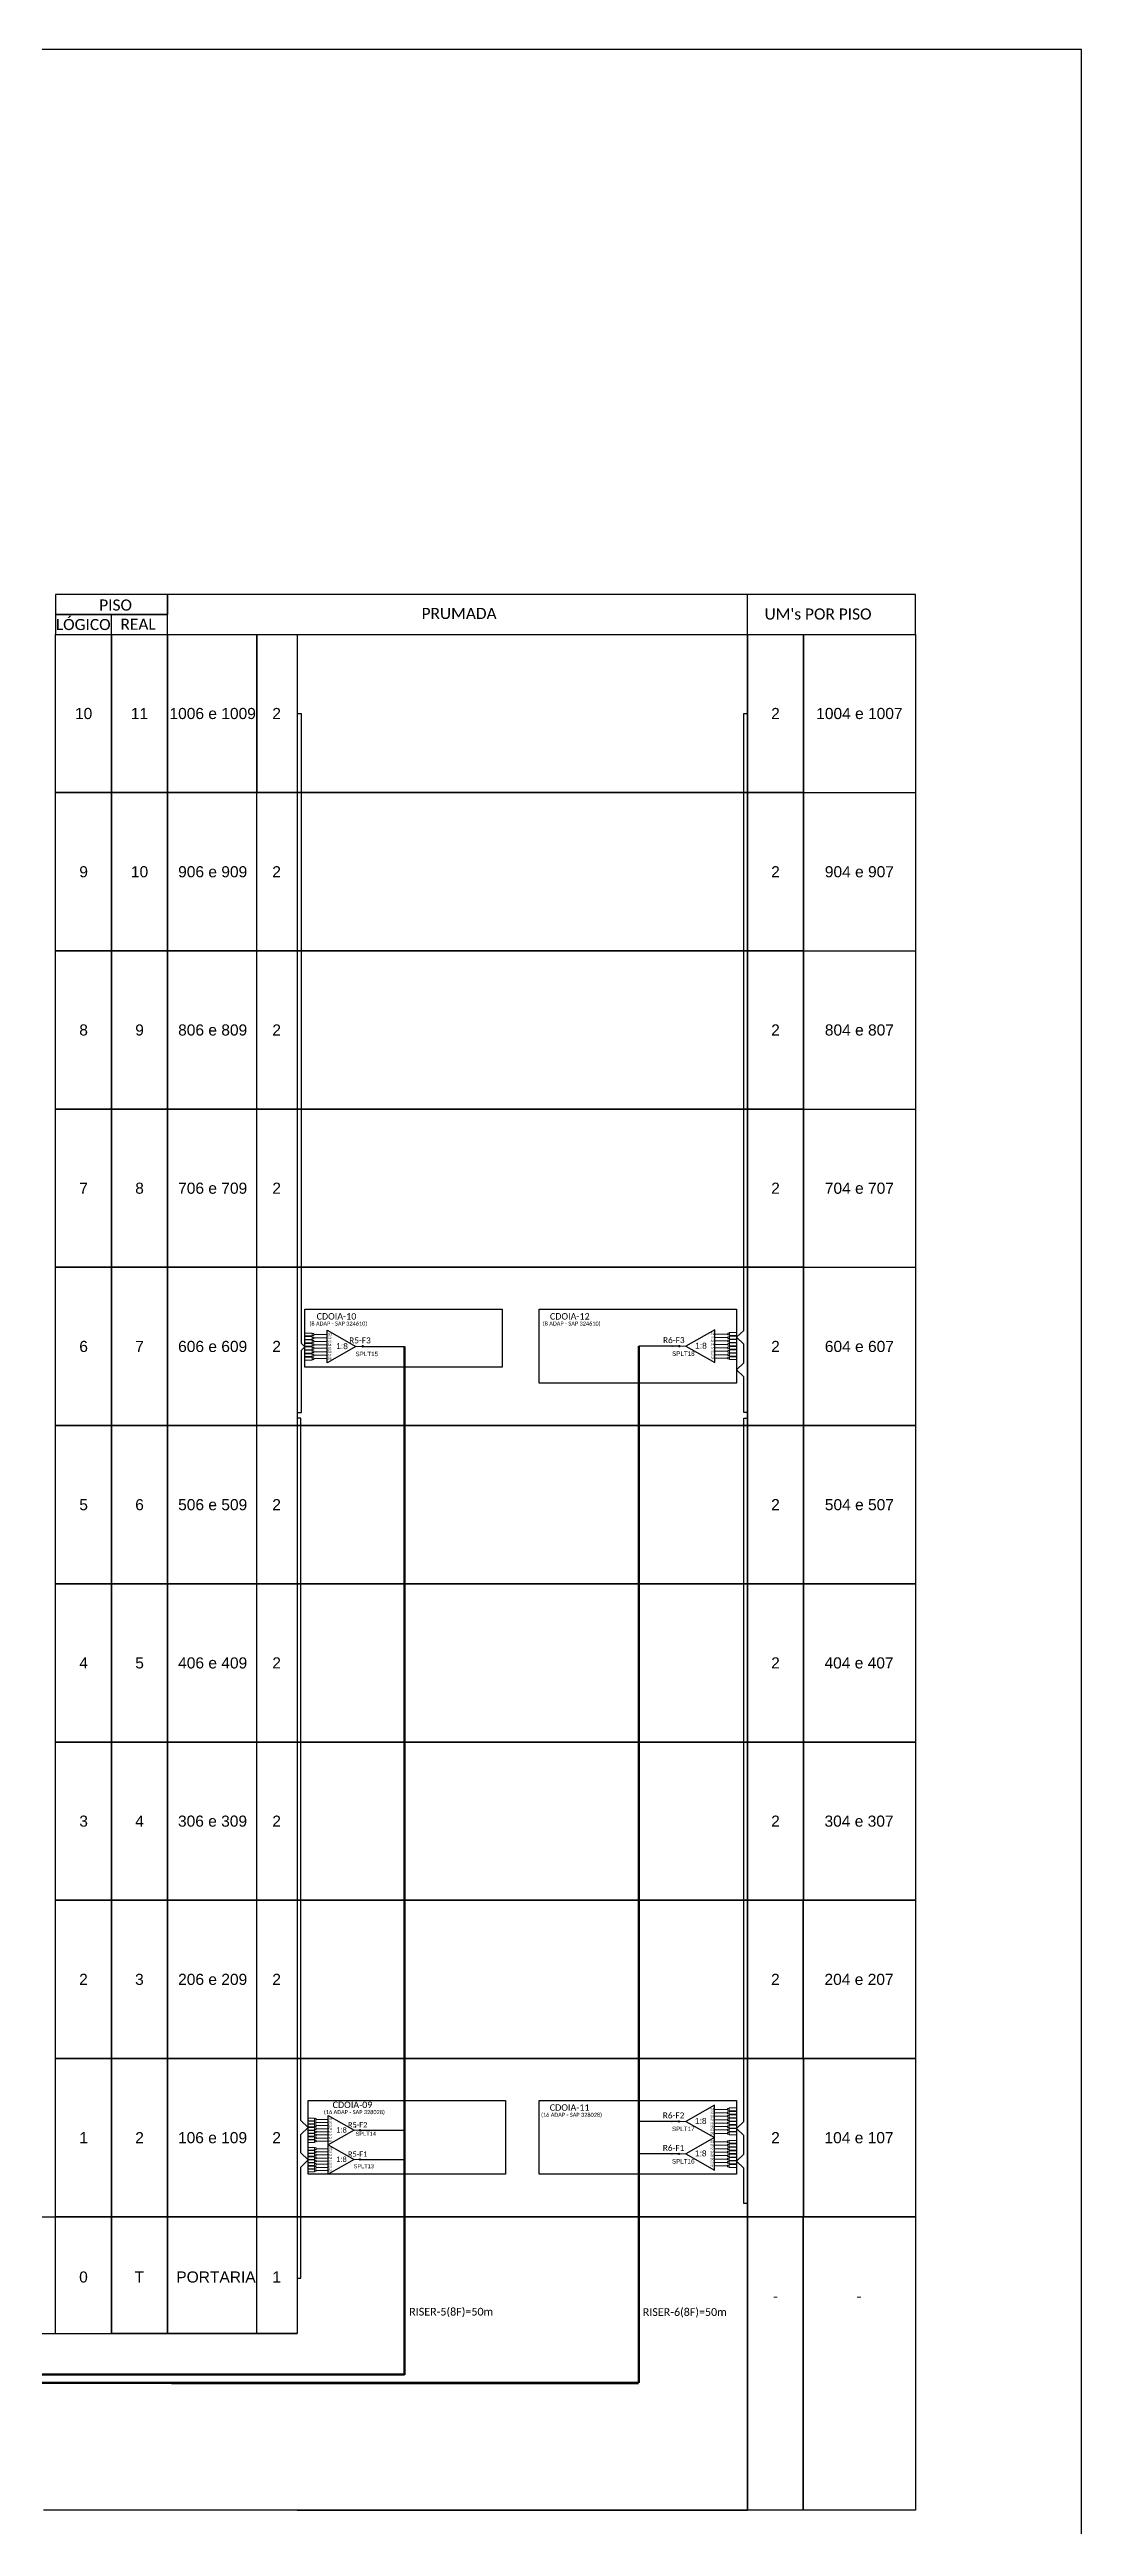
# Model space of a CAD drawing. Header units: metres. Extents: x 10082 to 18317, y -227 to 2742.
# Drawn here: x 11646.7 to 11796.1, y 8.5 to 367.3 of the extents above; entities that cross this region are included whole.
import ezdxf
from ezdxf.enums import TextEntityAlignment as Align

# ---------------------------------------------------------------- set-up
doc = ezdxf.new("R2010")
doc.units = ezdxf.units.M
doc.header["$LTSCALE"] = 0.1
doc.header["$MEASUREMENT"] = 0
doc.styles.add('ARIAL', font='arial.ttf')
doc.styles.add('WMF-Calibri0', font='calibri.ttf')

# ---------------------------------------------------------------- blocks, each defined once
blk = doc.blocks.new('A$C4360606C')
at = {"color": 0}
for points in [[(0, 4.11), (23.15, 4.11), (23.15, 8.22), (0, 8.22)], [(0, 0), (23.15, 0), (23.15, 4.11), (0, 4.11)]]:
    blk.add_lwpolyline(points, close=True, dxfattribs=at)
for points in [[(23.15, 0), (177.9, 0), (177.9, 8.22), (23.15, 8.22), (23.15, 8.22), (23.15, 4.11)], [(143.15, 0), (143.15, 8.22)], [(11.57, 0), (11.57, 4.11)]]:
    blk.add_lwpolyline(points)
at = {"color": 0, "style": 'WMF-Calibri0'}
for s, p in [('     PISO', (4.96, 4.92)), ('PRUMADA', (75.71, 3.18)), ("UM's POR PISO", (146.67, 3.06)), ('  LÓGICO', (-1.58, 0.89)), ('    REAL', (10.18, 0.95))]:
    blk.add_text(s, height=2.3, dxfattribs=at).set_placement(p)
blk = doc.blocks.new('SPLITTER_')
blk.add_point((0, 0))
at = {"style": 'ARIAL', "flags": 4}
blk.add_attdef('SPLT', (0, -3.26), '', height=1.5, dxfattribs=at)
blk = doc.blocks.new('SPLT_1-8_SC-APC')
at = {"color": 1, "lineweight": 0}
blk.add_lwpolyline([(-17.04, -7.55), (-19.26, -7.55)], dxfattribs=at)
at = {"color": 1}
blk.add_lwpolyline([(-7.37, -2.1), (-17.04, -7.55), (-7.37, -13), (-7.37, -2.1)], dxfattribs=at)
at = {"color": 3, "lineweight": 0}
for points in [[(-2.99, -3.51), (-7.37, -3.51)], [(-7.37, -4.66), (-2.99, -4.66)], [(-7.37, -5.82), (-2.99, -5.82)], [(-7.37, -6.97), (-2.99, -6.97)], [(-7.37, -8.12), (-2.99, -8.12)], [(-2.41, -3.02), (-2.41, -4)], [(-2.41, -3.02), (0, -3.02)], [(-2.41, -4), (0, -4)], [(-2.41, -4.17), (-2.41, -5.16)], [(-2.41, -4.17), (0, -4.17)], [(-2.41, -5.16), (0, -5.16)], [(-2.41, -5.32), (-2.41, -6.31)], [(-2.41, -5.32), (0, -5.32)], [(-2.41, -6.31), (0, -6.31)], [(-2.41, -6.48), (-2.41, -7.46)], [(-2.41, -6.48), (0, -6.48)], [(-2.41, -7.46), (0, -7.46)], [(-2.41, -7.63), (-2.41, -8.62)], [(-2.41, -7.63), (0, -7.63)], [(-7.37, -9.28), (-2.99, -9.28)], [(-7.37, -10.43), (-2.99, -10.43)], [(-7.37, -11.58), (-2.99, -11.58)], [(-2.41, -8.62), (0, -8.62)], [(-2.41, -8.78), (-2.41, -9.77)], [(-2.41, -8.78), (0, -8.78)], [(-2.41, -9.77), (0, -9.77)], [(-2.41, -9.94), (-2.41, -10.92)], [(-2.41, -9.94), (0, -9.94)], [(-2.41, -10.92), (0, -10.92)], [(-2.41, -11.09), (-2.41, -12.08)], [(-2.41, -11.09), (0, -11.09)], [(-2.41, -12.08), (0, -12.08)]]:
    blk.add_lwpolyline(points, dxfattribs=at)
for points in [[(-2.99, -3.22), (-2.41, -3.22), (-2.41, -3.8), (-2.99, -3.8)], [(-2.99, -4.38), (-2.41, -4.38), (-2.41, -4.95), (-2.99, -4.95)], [(-2.99, -5.53), (-2.41, -5.53), (-2.41, -6.1), (-2.99, -6.1)], [(-2.99, -6.68), (-2.41, -6.68), (-2.41, -7.26), (-2.99, -7.26)], [(-2.99, -7.84), (-2.41, -7.84), (-2.41, -8.41), (-2.99, -8.41)], [(-2.99, -8.99), (-2.41, -8.99), (-2.41, -9.56), (-2.99, -9.56)], [(-2.99, -10.14), (-2.41, -10.14), (-2.41, -10.72), (-2.99, -10.72)], [(-2.99, -11.3), (-2.41, -11.3), (-2.41, -11.87), (-2.99, -11.87)]]:
    blk.add_lwpolyline(points, close=True, dxfattribs=at)
at = {"color": 1, "style": 'ARIAL'}
for s, height, p in [('1:8', 2, (-13.91, -8.4)), ('S1', 0.75, (-8.74, -3.78)), ('S2', 0.75, (-8.74, -4.97)), ('S3', 0.75, (-8.74, -6.18)), ('S4', 0.75, (-8.74, -7.36)), ('S5', 0.75, (-8.74, -8.57)), ('S6', 0.75, (-8.74, -9.69)), ('S7', 0.75, (-8.74, -10.78)), ('S8', 0.75, (-8.74, -11.9))]:
    blk.add_text(s, height=height, dxfattribs=at).set_placement(p)
blk = doc.blocks.new('SPLT_1-8_SC-APC_ESQ')
at = {"color": 3, "lineweight": 0}
for points in [[(2.41, -3.02), (0, -3.02)], [(2.41, -4), (0, -4)], [(2.41, -4.17), (0, -4.17)], [(2.41, -5.16), (0, -5.16)], [(2.41, -5.32), (0, -5.32)], [(2.41, -6.31), (0, -6.31)], [(2.41, -6.48), (0, -6.48)], [(2.41, -7.46), (0, -7.46)], [(2.41, -7.63), (0, -7.63)], [(2.41, -3.02), (2.41, -4)], [(2.41, -4.17), (2.41, -5.16)], [(2.41, -5.32), (2.41, -6.31)], [(2.41, -6.48), (2.41, -7.46)], [(2.41, -7.63), (2.41, -8.62)], [(2.99, -3.51), (7.37, -3.51)], [(7.37, -4.66), (2.99, -4.66)], [(7.37, -5.82), (2.99, -5.82)], [(7.37, -6.97), (2.99, -6.97)], [(7.37, -8.12), (2.99, -8.12)], [(2.41, -8.62), (0, -8.62)], [(2.41, -8.78), (0, -8.78)], [(2.41, -9.77), (0, -9.77)], [(2.41, -9.94), (0, -9.94)], [(2.41, -10.92), (0, -10.92)], [(2.41, -11.09), (0, -11.09)], [(2.41, -12.08), (0, -12.08)], [(2.41, -8.78), (2.41, -9.77)], [(2.41, -9.94), (2.41, -10.92)], [(2.41, -11.09), (2.41, -12.08)], [(7.37, -9.28), (2.99, -9.28)], [(7.37, -10.43), (2.99, -10.43)], [(7.37, -11.58), (2.99, -11.58)]]:
    blk.add_lwpolyline(points, dxfattribs=at)
for points in [[(2.99, -3.22), (2.41, -3.22), (2.41, -3.8), (2.99, -3.8)], [(2.99, -4.38), (2.41, -4.38), (2.41, -4.95), (2.99, -4.95)], [(2.99, -5.53), (2.41, -5.53), (2.41, -6.1), (2.99, -6.1)], [(2.99, -6.68), (2.41, -6.68), (2.41, -7.26), (2.99, -7.26)], [(2.99, -7.84), (2.41, -7.84), (2.41, -8.41), (2.99, -8.41)], [(2.99, -8.99), (2.41, -8.99), (2.41, -9.56), (2.99, -9.56)], [(2.99, -10.14), (2.41, -10.14), (2.41, -10.72), (2.99, -10.72)], [(2.99, -11.3), (2.41, -11.3), (2.41, -11.87), (2.99, -11.87)]]:
    blk.add_lwpolyline(points, close=True, dxfattribs=at)
at = {"color": 1}
blk.add_lwpolyline([(7.37, -2.1), (17.04, -7.55), (7.37, -13), (7.37, -2.1)], dxfattribs=at)
at = {"color": 1, "lineweight": 0}
blk.add_lwpolyline([(17.04, -7.55), (19.26, -7.55)], dxfattribs=at)
at = {"color": 1, "style": 'ARIAL'}
for s, height, p in [('S5', 0.75, (7.55, -8.57)), ('S3', 0.75, (7.55, -6.18)), ('S4', 0.75, (7.55, -7.36)), ('S2', 0.75, (7.56, -4.97)), ('S1', 0.75, (7.7, -3.78)), ('1:8', 2, (10.45, -8.4)), ('S6', 0.75, (7.55, -9.69)), ('S7', 0.75, (7.55, -10.78)), ('S8', 0.75, (7.55, -11.9))]:
    blk.add_text(s, height=height, dxfattribs=at).set_placement(p)

msp = doc.modelspace()

# ---------------------------------------------------------------- hatches: boundary and pattern name
h = msp.add_hatch(color=3)
h.dxf.hatch_style = 1
edge = h.paths.add_edge_path()
edge.add_arc((11691.99, 179.42), 0.111, 0, 360)
h = msp.add_hatch(color=3)
h.dxf.hatch_style = 1
edge = h.paths.add_edge_path()
edge.add_arc((11737.85, 179.46), 0.111, 0, 360)
h = msp.add_hatch(color=3)
h.dxf.hatch_style = 1
edge = h.paths.add_edge_path()
edge.add_arc((11691.62, 65.88), 0.0995, 0, 360)
h = msp.add_hatch(color=3)
h.dxf.hatch_style = 1
edge = h.paths.add_edge_path()
edge.add_arc((11737.82, 67.16), 0.111, 0, 360)
h = msp.add_hatch(color=3)
h.dxf.hatch_style = 1
edge = h.paths.add_edge_path()
edge.add_arc((11691.62, 61.65), 0.0995, 0, 360)
h = msp.add_hatch(color=3)
h.dxf.hatch_style = 1
edge = h.paths.add_edge_path()
edge.add_arc((11737.82, 62.46), 0.111, 0, 360)

# ---------------------------------------------------------------- linework, layer by layer
for p, q in [((11755.84, 259.64), (11755.84, 282.56)), ((11755.89, 282.56), (11772.07, 282.56)), ((11772.07, 282.56), (11772.07, 259.64)), ((11755.84, 236.72), (11755.84, 259.64)), ((11772.07, 259.64), (11772.07, 236.72)), ((11755.84, 213.8), (11755.84, 236.72)), ((11772.07, 236.72), (11772.07, 213.8)), ((11755.84, 190.88), (11755.84, 213.8)), ((11772.07, 213.8), (11772.07, 190.88)), ((11755.84, 167.96), (11755.84, 190.88)), ((11772.07, 190.88), (11772.07, 167.96)), ((11755.84, 167.96), (11772.02, 167.96)), ((11772.02, 167.96), (11755.84, 167.96)), ((11755.84, 167.96), (11772.02, 167.96)), ((11755.84, 145.04), (11755.84, 167.96)), ((11772.07, 167.96), (11772.07, 145.04)), ((11755.84, 145.04), (11772.02, 145.04)), ((11772.02, 145.04), (11755.84, 145.04)), ((11755.84, 145.04), (11772.02, 145.04)), ((11755.84, 122.12), (11755.84, 145.04)), ((11772.07, 145.04), (11772.07, 122.12)), ((11772.02, 122.12), (11755.84, 122.12)), ((11755.84, 122.12), (11772.02, 122.12)), ((11755.84, 99.2), (11755.84, 122.12)), ((11772.07, 122.12), (11772.07, 99.2)), ((11772.02, 99.2), (11755.84, 99.2))]:
    msp.add_line(p, q)
for points in [[(10957.53, -226.73), (11796.1, -226.73), (11796.1, 367.27), (10957.53, 367.27), (10957.53, -226.73)], [(11676.67, 282.56), (11676.67, 259.64)], [(11676.67, 36.42), (11676.67, 282.56)], [(11682.5, 282.56), (11682.5, 36.42)], [(11755.84, 282.56), (11772.02, 282.56)], [(11755.84, 259.64), (11772.02, 259.64)], [(11755.84, 236.72), (11772.02, 236.72)], [(11755.84, 213.8), (11772.02, 213.8)], [(11755.84, 190.88), (11772.02, 190.88)], [(11395.57, 53.35), (11772.07, 53.35), (11772.07, 10.85), (11645.8, 10.85)], [(11647.51, 36.42), (11647.51, 53.35), (11655.62, 53.35), (11655.62, 36.42)], [(11655.62, 36.42), (11655.62, 53.35), (11663.72, 53.35), (11663.72, 36.42)], [(11663.72, 36.42), (11663.72, 53.35), (11747.72, 53.35), (11747.72, 10.85), (11663.72, 10.85), (11663.72, 10.85)], [(11503.88, 36.42), (11682.5, 36.42)], [(11682.5, 36.42), (11655.62, 36.42)], [(11682.5, 10.85), (11747.72, 10.85)]]:
    msp.add_lwpolyline(points)
for points in [[(11647.54, 282.56), (11655.64, 282.56), (11655.64, 259.64), (11647.54, 259.64)], [(11655.64, 282.56), (11663.74, 282.56), (11663.74, 259.64), (11655.64, 259.64)], [(11663.74, 282.56), (11747.74, 282.56), (11747.74, 259.64), (11663.74, 259.64)], [(11747.74, 282.56), (11755.84, 282.56), (11755.84, 259.64), (11747.74, 259.64)], [(11647.54, 259.64), (11655.64, 259.64), (11655.64, 236.72), (11647.54, 236.72)], [(11655.64, 259.64), (11663.74, 259.64), (11663.74, 236.72), (11655.64, 236.72)], [(11663.74, 259.64), (11747.74, 259.64), (11747.74, 236.72), (11663.74, 236.72)], [(11747.74, 259.64), (11755.84, 259.64), (11755.84, 236.72), (11747.74, 236.72)], [(11647.54, 236.72), (11655.64, 236.72), (11655.64, 213.8), (11647.54, 213.8)], [(11655.64, 236.72), (11663.74, 236.72), (11663.74, 213.8), (11655.64, 213.8)], [(11663.74, 236.72), (11747.74, 236.72), (11747.74, 213.8), (11663.74, 213.8)], [(11747.74, 236.72), (11755.84, 236.72), (11755.84, 213.8), (11747.74, 213.8)], [(11647.54, 213.8), (11655.64, 213.8), (11655.64, 190.88), (11647.54, 190.88)], [(11655.64, 213.8), (11663.74, 213.8), (11663.74, 190.88), (11655.64, 190.88)], [(11663.74, 213.8), (11747.74, 213.8), (11747.74, 190.88), (11663.74, 190.88)], [(11747.74, 213.8), (11755.84, 213.8), (11755.84, 190.88), (11747.74, 190.88)], [(11647.54, 190.88), (11655.64, 190.88), (11655.64, 167.96), (11647.54, 167.96)], [(11655.64, 190.88), (11663.74, 190.88), (11663.74, 167.96), (11655.64, 167.96)], [(11663.74, 190.88), (11747.74, 190.88), (11747.74, 167.96), (11663.74, 167.96)], [(11747.74, 190.88), (11755.84, 190.88), (11755.84, 167.96), (11747.74, 167.96)], [(11647.54, 167.96), (11655.64, 167.96), (11655.64, 145.04), (11647.54, 145.04)], [(11655.64, 167.96), (11663.74, 167.96), (11663.74, 145.04), (11655.64, 145.04)], [(11663.74, 167.96), (11747.74, 167.96), (11747.74, 145.04), (11663.74, 145.04)], [(11747.74, 167.96), (11755.84, 167.96), (11755.84, 145.04), (11747.74, 145.04)], [(11647.54, 145.04), (11655.64, 145.04), (11655.64, 122.12), (11647.54, 122.12)], [(11655.64, 145.04), (11663.74, 145.04), (11663.74, 122.12), (11655.64, 122.12)], [(11663.74, 145.04), (11747.74, 145.04), (11747.74, 122.12), (11663.74, 122.12)], [(11747.74, 145.04), (11755.84, 145.04), (11755.84, 122.12), (11747.74, 122.12)], [(11647.54, 122.12), (11655.64, 122.12), (11655.64, 99.2), (11647.54, 99.2)], [(11655.64, 122.12), (11663.74, 122.12), (11663.74, 99.2), (11655.64, 99.2)], [(11663.74, 122.12), (11747.74, 122.12), (11747.74, 99.2), (11663.74, 99.2)], [(11747.74, 122.12), (11755.84, 122.12), (11755.84, 99.2), (11747.74, 99.2)], [(11647.51, 99.2), (11655.62, 99.2), (11655.62, 76.28), (11647.51, 76.28)], [(11655.62, 99.2), (11663.72, 99.2), (11663.72, 76.28), (11655.62, 76.28)], [(11663.72, 99.2), (11747.72, 99.2), (11747.72, 76.28), (11663.72, 76.28)], [(11747.72, 99.2), (11755.82, 99.2), (11755.82, 76.28), (11747.72, 76.28)], [(11755.82, 99.2), (11772.07, 99.2), (11772.07, 76.28), (11755.82, 76.28)], [(11647.54, 76.28), (11655.64, 76.28), (11655.64, 53.35), (11647.54, 53.35)], [(11655.64, 76.28), (11663.74, 76.28), (11663.74, 53.35), (11655.64, 53.35)], [(11663.74, 76.28), (11747.74, 76.28), (11747.74, 53.35), (11663.74, 53.35)], [(11747.74, 76.28), (11755.84, 76.28), (11755.84, 53.35), (11747.74, 53.35)], [(11755.84, 76.28), (11772.07, 76.28), (11772.07, 53.35), (11755.84, 53.35)], [(11747.72, 53.35), (11755.82, 53.35), (11755.82, 10.85), (11747.72, 10.85)], [(11755.82, 53.35), (11772.07, 53.35), (11772.07, 10.85), (11755.82, 10.85)]]:
    msp.add_lwpolyline(points, close=True)
at = {"color": 3}
for points in [[(11682.5, 169.87), (11683.14, 169.87), (11683.14, 178.87), (11683.14, 178.87), (11683.14, 178.87), (11683.14, 178.87), (11683.65, 179.36), (11683.14, 179.85), (11683.14, 271.03), (11682.5, 271.03)], [(11747.74, 169.87), (11747.21, 169.87), (11747.21, 175.01), (11746.16, 176.02), (11747.21, 177.03), (11747.21, 179.73), (11746.16, 180.74), (11747.21, 181.75), (11747.21, 271.1), (11747.74, 271.1)], [(11682.5, 44.48), (11683.06, 44.48), (11683.06, 60.56), (11684.11, 61.58), (11683.06, 62.59), (11683.06, 65.29), (11684.11, 66.3), (11683.06, 67.31), (11683.03, 169.04), (11682.5, 169.04)], [(11747.74, 55.26), (11747.18, 55.26), (11747.18, 60.4), (11746.13, 61.41), (11747.18, 62.42), (11747.18, 65.12), (11746.13, 66.13), (11747.18, 67.15), (11747.21, 169.04), (11747.74, 169.04)]]:
    msp.add_lwpolyline(points, dxfattribs=at)
at = {"color": 1}
for points in [[(11712.22, 176.44), (11683.65, 176.44), (11683.65, 184.82), (11712.22, 184.82)], [(11746.16, 174.1), (11717.58, 174.1), (11717.58, 184.82), (11746.16, 184.82)], [(11712.69, 59.5), (11684.11, 59.5), (11684.11, 70.21), (11712.69, 70.21)], [(11746.13, 59.5), (11717.55, 59.5), (11717.55, 70.21), (11746.13, 70.21)]]:
    msp.add_lwpolyline(points, close=True, dxfattribs=at)
at = {"color": 231}
for points in [[(11691.99, 179.42), (11698.07, 179.42)], [(11691.62, 65.88), (11698.07, 65.88)], [(11691.62, 61.65), (11698.07, 61.65)]]:
    msp.add_lwpolyline(points, dxfattribs=at)
at = {"color": 231, "const_width": 0.356}
for points in [[(11698.07, 179.42), (11698.07, 30.42)], [(11469.56, 22.99), (11469.56, 25.6), (11450.94, 25.6), (11450.94, 35.42), (11476.83, 35.42), (11476.83, 30.5), (11698.07, 30.5)]]:
    msp.add_lwpolyline(points, dxfattribs=at)
at = {"color": 51, "const_width": 0.356}
for points in [[(11732, 179.46), (11731.99, 29.29)], [(11468.11, 22.99), (11468.11, 25.11), (11449.96, 25.11), (11449.96, 36.04), (11476.14, 36.04), (11476.14, 29.29), (11731.99, 29.28)]]:
    msp.add_lwpolyline(points, dxfattribs=at)
at = {"color": 51}
for points in [[(11737.85, 179.46), (11732, 179.46)], [(11737.82, 67.16), (11731.98, 67.16)], [(11737.82, 62.46), (11731.98, 62.46)]]:
    msp.add_lwpolyline(points, dxfattribs=at)
at = {"color": 3}
for centre, radius in [((11691.99, 179.42), 0.111), ((11737.85, 179.46), 0.111), ((11691.62, 65.88), 0.0995), ((11737.82, 67.16), 0.111), ((11691.62, 61.65), 0.0995), ((11737.82, 62.46), 0.111)]:
    msp.add_circle(centre, radius, dxfattribs=at)
for p in [(11647.54, 167.96), (11647.54, 145.04), (11647.54, 122.12), (11647.54, 99.2), (11647.51, 76.28), (11647.54, 53.35)]:
    msp.add_point(p)

# ---------------------------------------------------------------- block references
for name, p, xscale, yscale, zscale in [('A$C4360606C', (11647.54, 282.56), 0.7, 0.7, 0.7), ('SPLT_1-8_SC-APC_ESQ', (11683.65, 182.67), 0.4333173046397861, 0.4333173046402976, 0.4333173046401733), ('SPLT_1-8_SC-APC_ESQ', (11684.11, 68.82), 0.3899855741758074, 0.3899855741762678, 0.3899855741761559), ('SPLT_1-8_SC-APC_ESQ', (11684.11, 64.57), 0.3899855741758074, 0.3899855741762678, 0.3899855741761559)]:
    msp.add_blockref(name, p, dxfattribs=dict(xscale=xscale, yscale=yscale, zscale=zscale))
ref = msp.add_blockref('SPLITTER_', (11690.97, 179.42), dxfattribs=dict(xscale=0.4313196124821844, yscale=0.4313196124816728, zscale=0.4313196124815822))
ref.add_attrib('SPLT', 'SPLT15', (11690.97, 178.01), dxfattribs={"height": 0.647, "style": 'ARIAL'})
ref = msp.add_blockref('SPLITTER_', (11736.82, 179.46), dxfattribs=dict(xscale=0.4313196124821844, yscale=0.4313196124816728, zscale=0.4313196124815822))
ref.add_attrib('SPLT', 'SPLT18', (11736.82, 178.05), dxfattribs={"height": 0.647, "style": 'ARIAL'})
at = {"color": 3, "xscale": 0.4313196124821844, "yscale": 0.4313196124816728, "zscale": 0.4313196124815822}
for p in [(11746.16, 182.72), (11746.13, 70.42), (11746.13, 65.72)]:
    msp.add_blockref('SPLT_1-8_SC-APC', p, dxfattribs=at)
ref = msp.add_blockref('SPLITTER_', (11690.98, 66.36), dxfattribs=dict(xscale=0.3881876512339659, yscale=0.3881876512335054, zscale=0.3881876512334239))
ref.add_attrib('SPLT', 'SPLT14', (11690.98, 65.09), dxfattribs={"height": 0.582, "style": 'ARIAL'})
ref = msp.add_blockref('SPLITTER_', (11736.8, 67.16), dxfattribs=dict(xscale=0.4313196124821844, yscale=0.4313196124816728, zscale=0.4313196124815822))
ref.add_attrib('SPLT', 'SPLT17', (11736.8, 65.76), dxfattribs={"height": 0.647, "style": 'ARIAL'})
ref = msp.add_blockref('SPLITTER_', (11690.7, 61.65), dxfattribs=dict(xscale=0.3881876512339659, yscale=0.3881876512335054, zscale=0.3881876512334239))
ref.add_attrib('SPLT', 'SPLT13', (11690.7, 60.38), dxfattribs={"height": 0.582, "style": 'ARIAL'})
ref = msp.add_blockref('SPLITTER_', (11736.8, 62.46), dxfattribs=dict(xscale=0.4313196124821844, yscale=0.4313196124816728, zscale=0.4313196124815822))
ref.add_attrib('SPLT', 'SPLT16', (11736.8, 61.06), dxfattribs={"height": 0.647, "style": 'ARIAL'})

# ---------------------------------------------------------------- texts
at = {"style": 'ARIAL'}
for s, p in [('10', (11651.59, 271.1)), ('11', (11659.69, 271.1)), ('1006 e 1009', (11670.28, 271.1)), ('2', (11679.54, 271.1)), ('2', (11751.79, 271.1)), ('1004 e 1007', (11763.94, 271.1)), ('9', (11651.59, 248.18)), ('10', (11659.69, 248.18)), ('906 e 909', (11670.28, 248.18)), ('2', (11679.54, 248.18)), ('2', (11751.79, 248.18)), ('904 e 907', (11763.94, 248.18)), ('8', (11651.59, 225.26)), ('9', (11659.69, 225.26)), ('806 e 809', (11670.28, 225.26)), ('2', (11679.54, 225.26)), ('2', (11751.79, 225.26)), ('804 e 807', (11763.94, 225.26)), ('7', (11651.59, 202.34)), ('8', (11659.69, 202.34)), ('706 e 709', (11670.28, 202.34)), ('2', (11679.54, 202.34)), ('2', (11751.79, 202.34)), ('704 e 707', (11763.94, 202.34)), ('6', (11651.59, 179.42)), ('7', (11659.69, 179.42)), ('606 e 609', (11670.28, 179.42)), ('2', (11679.54, 179.42)), ('2', (11751.79, 179.42)), ('604 e 607', (11763.94, 179.42)), ('5', (11651.59, 156.5)), ('6', (11659.69, 156.5)), ('506 e 509', (11670.28, 156.5)), ('2', (11679.54, 156.5)), ('2', (11751.79, 156.5)), ('504 e 507', (11763.94, 156.5)), ('4', (11651.59, 133.58)), ('5', (11659.69, 133.58)), ('406 e 409', (11670.28, 133.58)), ('2', (11679.54, 133.58)), ('2', (11751.79, 133.58)), ('404 e 407', (11763.89, 133.58)), ('3', (11651.59, 110.66)), ('4', (11659.69, 110.66)), ('306 e 309', (11670.26, 110.66)), ('2', (11679.54, 110.66)), ('2', (11751.79, 110.66)), ('304 e 307', (11763.89, 110.66)), ('2', (11651.57, 87.74)), ('3', (11659.67, 87.74)), ('206 e 209', (11670.28, 87.74)), ('2', (11679.54, 87.74)), ('2', (11751.77, 87.74)), ('204 e 207', (11763.89, 87.74)), ('1', (11651.59, 64.81)), ('2', (11659.69, 64.81)), ('106 e 109', (11670.26, 64.81)), ('2', (11679.54, 64.81)), ('2', (11751.79, 64.81)), ('104 e 107', (11763.89, 64.81)), ('0', (11651.57, 44.63)), ('T', (11659.67, 44.63)), ('PORTARIA', (11670.76, 44.63)), ('1', (11679.54, 44.63)), ('-', (11751.79, 41.89)), ('-', (11763.89, 41.89))]:
    msp.add_text(s, height=1.61, dxfattribs=at).set_placement(p, align=Align.MIDDLE_CENTER)
at = {"color": 1, "style": 'WMF-Calibri0'}
for s, p in [('(8 ADAP - SAP 324610)', (11688.48, 182.44)), ('(8 ADAP - SAP 324610)', (11722.27, 182.44)), ('(16 ADAP - SAP 328028)', (11690.8, 68.22)), ('(16 ADAP - SAP 328028)', (11722.25, 67.83))]:
    msp.add_text(s, height=0.5829, dxfattribs=at).set_placement(p, align=Align.CENTER)
for s, p in [('CDOIA-10', (11685.33, 183.31)), ('CDOIA-12', (11719.12, 183.31)), ('CDOIA-09', (11687.65, 69.1)), ('CDOIA-11', (11719.1, 68.71))]:
    msp.add_text(s, height=0.933, dxfattribs=at).set_placement(p)
at = {"color": 231, "style": 'WMF-Calibri0'}
for s, height, p in [('R5-F3', 0.863, (11690.05, 179.86)), ('R5-F2', 0.776, (11689.87, 66.29)), ('R5-F1', 0.776, (11689.87, 62.04)), ('RISER-5(8F)=50m', 1.1179, (11698.74, 39.04))]:
    msp.add_text(s, height=height, dxfattribs=at).set_placement(p)
at = {"color": 51, "style": 'WMF-Calibri0'}
for s, height, p in [('R6-F3', 0.863, (11735.5, 179.9)), ('R6-F2', 0.863, (11735.47, 67.6)), ('R6-F1', 0.863, (11735.47, 62.9)), ('RISER-6(8F)=50m', 1.1179, (11732.57, 38.99))]:
    msp.add_text(s, height=height, dxfattribs=at).set_placement(p)

doc.saveas('drawing.dxf')
